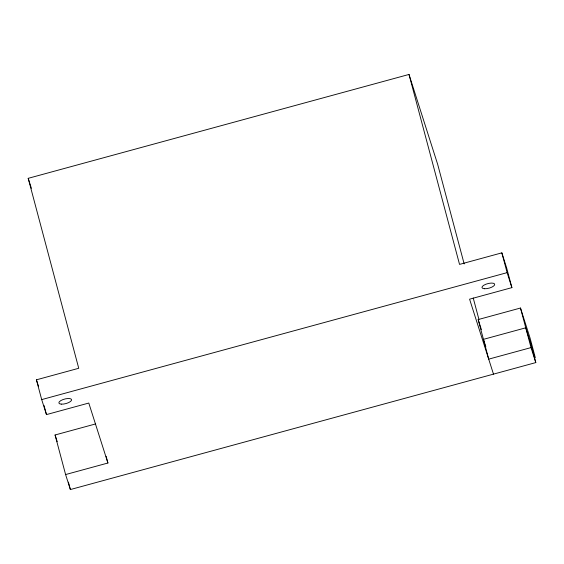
<?xml version="1.0" encoding="UTF-8"?>
<svg xmlns="http://www.w3.org/2000/svg" width="564" height="564" viewBox="0 0 564 564"><rect width="100%" height="100%" fill="white"/><g stroke="black" fill="none" stroke-linecap="round" stroke-linejoin="round"><path stroke-width="0.85" d="M95.69 423.909L55.068 434.985L65.6 474.557L107.914 463.016L88.788 403.048L46.474 414.596L41.694 399.601L36.427 379.819L78.741 368.278L28.2 178.33L408.999 74.448L437.685 164.399L464.172 263.945M493.486 374.129L469.586 299.174L511.893 287.633L506.627 267.844L501.847 252.855L459.54 264.396L408.999 74.448M41.694 399.601L507.114 272.645L511.893 287.633M65.6 474.557L70.38 489.552L535.8 362.589L531.02 347.6L488.706 359.141L478.18 319.569L520.487 308.029L530.054 338.005L535.314 357.795L525.754 327.811L483.447 339.352L485.837 346.846M478.18 319.569L481.367 329.559M28.2 178.33L31.387 188.32M55.068 434.985L57.197 441.647M36.427 379.819L38.556 386.481M530.534 342.806L535.8 362.589M520.487 308.029L531.02 347.6M501.847 252.855L507.114 272.645M473.224 297.975L478.885 319.245M106.117 456.283L107.914 463.016M68.406 482.128L70.38 489.552M44.062 405.523L46.474 414.596M484.37 288.726A6.578 2.355 -14.9 0 0 494.663 284.82A6.578 2.355 -14.9 0 0 486.013 284.185A6.578 2.355 -14.9 0 0 484.37 288.726M61.257 404.141A6.578 2.355 -14.9 0 0 71.557 400.236A6.578 2.355 -14.9 0 0 62.907 399.601A6.578 2.355 -14.9 0 0 61.257 404.141"/></g></svg>
